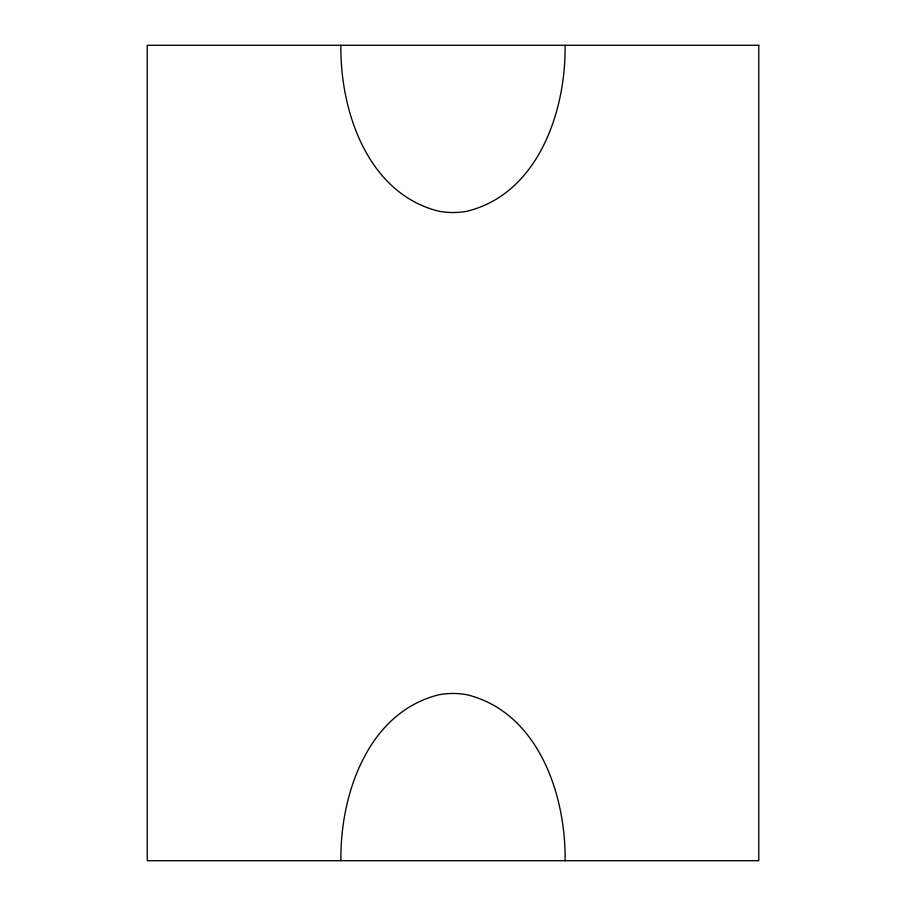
<?xml version="1.0" encoding="UTF-8"?>
<svg xmlns="http://www.w3.org/2000/svg" width="906" height="906" viewBox="0 0 906 906"><rect width="100%" height="100%" fill="white"/><g stroke="black" fill="none" stroke-linecap="round" stroke-linejoin="round"><path stroke-width="1.36" d="M340.905 45.3C339.988 111.234 367.87 193.703 438.934 211.234A77.089 77.089 0 0 0 467.066 211.234C538.119 193.691 566.012 111.234 565.095 45.3M565.095 860.7C566.012 794.766 538.13 712.297 467.066 694.766A77.089 77.089 0 0 0 438.934 694.766C367.881 712.309 339.988 794.766 340.905 860.7M758.775 45.3L147.225 45.3L147.225 860.7L758.775 860.7L758.775 45.3"/></g></svg>
